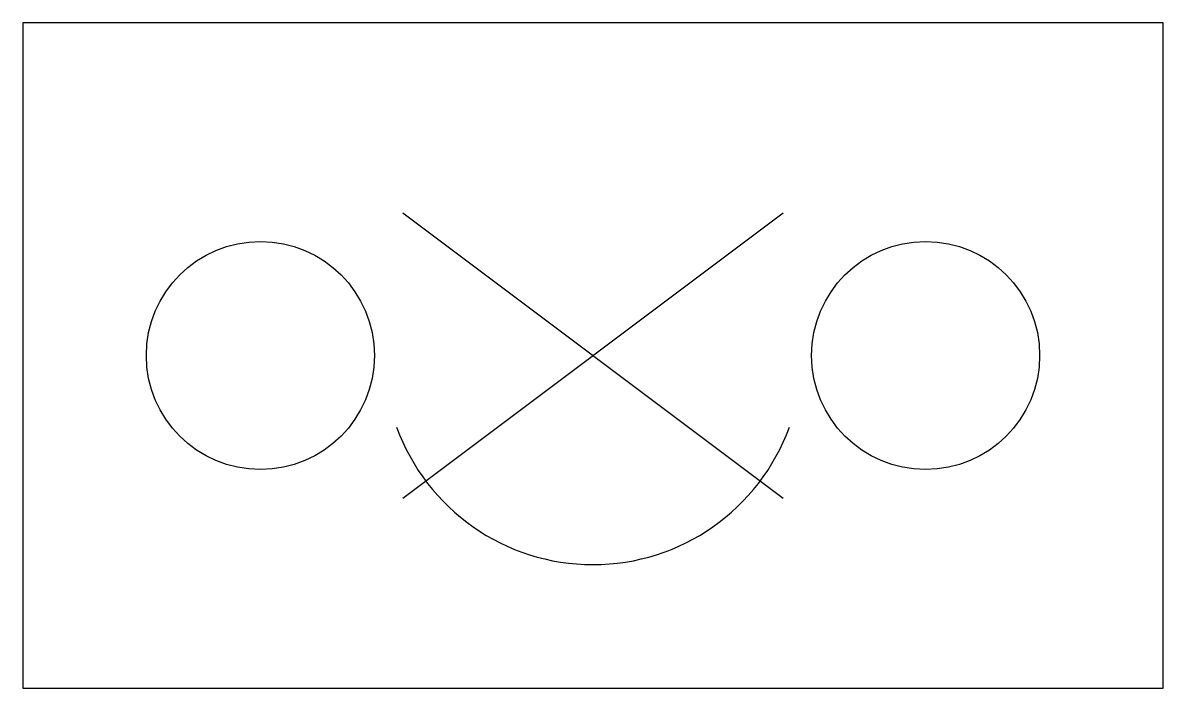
# Model space of a CAD drawing. Header units: millimetres. Extents: x 0 to 120, y 0 to 70.
import ezdxf

# ---------------------------------------------------------------- set-up
doc = ezdxf.new("R2010")
doc.units = ezdxf.units.MM

msp = doc.modelspace()

# ---------------------------------------------------------------- linework, layer by layer
for p, q in [((40, 20), (80, 50)), ((40, 50), (80, 20))]:
    msp.add_line(p, q)
msp.add_lwpolyline([(0, 0), (120, 0), (120, 70), (0, 70)], close=True)
for centre in [(25, 35), (95, 35)]:
    msp.add_circle(centre, 12)
msp.add_arc((60, 35), 22, 200, 340)

doc.saveas('drawing.dxf')
